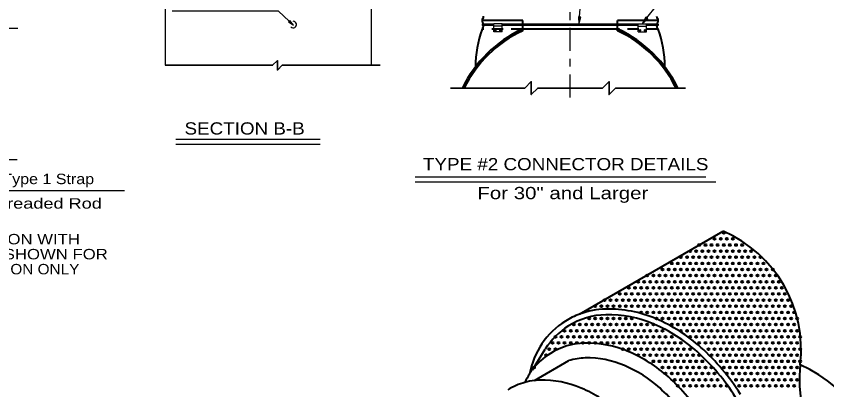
# Model space of a CAD drawing. Extents: x 832.1 to 867.4, y 728.3 to 750.3.
# Drawn here: x 849.77 to 860.12, y 737.11 to 741.88 of the extents above; entities that cross this region are included whole.
import ezdxf
from ezdxf.enums import TextEntityAlignment as Align

# ---------------------------------------------------------------- set-up
doc = ezdxf.new("R2010")
doc.units = 0
doc.header["$LTSCALE"] = 0.049
doc.header["$PDMODE"] = 32
doc.header["$PDSIZE"] = 0.0245
doc.linetypes.add('LONG_DASH_SHORT_DASH', pattern=[9.9, 6, -1.2, 1.5, -1.2])
doc.linetypes.add('MEDIUM_DASHED', pattern=[4.5, 3, -1.5])
for name, color, linetype, lineweight in [('1', 7, 'Continuous', 40), ('2', 7, 'Continuous', 25), ('3', 7, 'Continuous', 40), ('4', 7, 'MEDIUM_DASHED', 13), ('5', 7, 'LONG_DASH_SHORT_DASH', 13), ('6', 7, 'Continuous', 25), ('8', 7, 'Continuous', 25)]:
    doc.layers.add(name, color=color, linetype=linetype, lineweight=lineweight)

msp = doc.modelspace()

# ---------------------------------------------------------------- hatches: boundary and pattern name
at = {"layer": '6'}
for points in [[(853.26458, 741.82458), (853.24775, 741.80608), (853.3115, 741.76467), (853.3115, 741.76467)], [(856.97942, 741.86708), (856.94825, 741.86992), (856.95517, 741.77517), (856.95517, 741.77517)], [(857.83458, 741.84508), (857.81008, 741.8645), (857.76408, 741.78133), (857.76408, 741.78133)]]:
    msp.add_hatch(color=256, dxfattribs=at).paths.add_polyline_path(points)

# ---------------------------------------------------------------- linework, layer by layer
at = {"layer": '1', "lineweight": 25}
for p, q in [((848.57958, 741.72425), (849.79042, 741.72425)), ((848.57958, 740.04983), (849.78483, 740.04983))]:
    msp.add_line(p, q, dxfattribs=at)
at = {"layer": '1'}
for p in [(858.80342, 739.11458), (858.68625, 739.0365), (858.76433, 739.0365), (858.8425, 739.0365), (858.92058, 739.0365), (858.37375, 738.88025), (858.45183, 738.88025), (858.49092, 738.95833), (858.53, 738.88025), (858.56908, 738.95833), (858.60808, 738.88025), (858.64717, 738.95833), (858.68625, 738.88025), (858.72533, 738.95833), (858.76433, 738.88025), (858.80342, 738.95833), (858.8425, 738.88025), (858.88158, 738.95833), (858.92058, 738.88025), (858.95967, 738.95833), (858.99875, 738.88025), (859.03783, 738.95833), (859.07683, 738.88025), (859.155, 738.88025), (858.25658, 738.80208), (858.33467, 738.80208), (858.41283, 738.80208), (858.49092, 738.80208), (858.56908, 738.80208), (858.64717, 738.80208), (858.72533, 738.80208), (858.80342, 738.80208), (858.88158, 738.80208), (858.95967, 738.80208), (859.03783, 738.80208), (859.11592, 738.80208), (859.19408, 738.80208), (859.27217, 738.80208), (858.13933, 738.724), (858.2175, 738.724), (858.29558, 738.724), (858.37375, 738.724), (858.45183, 738.724), (858.53, 738.724), (858.60808, 738.724), (858.68625, 738.724), (858.76433, 738.724), (858.8425, 738.724), (858.92058, 738.724), (858.99875, 738.724), (859.07683, 738.724), (859.155, 738.724), (859.23308, 738.724), (859.31125, 738.724), (857.82683, 738.56775), (857.905, 738.56775), (857.98308, 738.56775), (858.02217, 738.64583), (858.06125, 738.56775), (858.10033, 738.64583), (858.13933, 738.56775), (858.17842, 738.64583), (858.2175, 738.56775), (858.25658, 738.64583), (858.29558, 738.56775), (858.33467, 738.64583), (858.37375, 738.56775), (858.41283, 738.64583), (858.45183, 738.56775), (858.49092, 738.64583), (858.53, 738.56775), (858.56908, 738.64583), (858.60808, 738.56775), (858.64717, 738.64583), (858.68625, 738.56775), (858.72533, 738.64583), (858.76433, 738.56775), (858.80342, 738.64583), (858.8425, 738.56775), (858.88158, 738.64583), (858.92058, 738.56775), (858.95967, 738.64583), (858.99875, 738.56775), (859.03783, 738.64583), (859.07683, 738.56775), (859.11592, 738.64583), (859.155, 738.56775), (859.19408, 738.64583), (859.23308, 738.56775), (859.27217, 738.64583), (859.31125, 738.56775), (859.35033, 738.64583), (859.38933, 738.56775), (859.42842, 738.64583), (859.4675, 738.56775), (857.70967, 738.48958), (857.78783, 738.48958), (857.86592, 738.48958), (857.94408, 738.48958), (858.02217, 738.48958), (858.10033, 738.48958), (858.17842, 738.48958), (858.25658, 738.48958), (858.33467, 738.48958), (858.41283, 738.48958), (858.49092, 738.48958), (858.56908, 738.48958), (858.64717, 738.48958), (858.72533, 738.48958), (858.80342, 738.48958), (858.88158, 738.48958), (858.95967, 738.48958), (859.03783, 738.48958), (859.11592, 738.48958), (859.19408, 738.48958), (859.27217, 738.48958), (859.35033, 738.48958), (859.42842, 738.48958), (859.50658, 738.48958), (857.5925, 738.4115), (857.67058, 738.4115), (857.74875, 738.4115), (857.82683, 738.4115), (857.905, 738.4115), (857.98308, 738.4115), (858.06125, 738.4115), (858.13933, 738.4115), (858.2175, 738.4115), (858.29558, 738.4115), (858.37375, 738.4115), (858.45183, 738.4115), (858.53, 738.4115), (858.60808, 738.4115), (858.68625, 738.4115), (858.76433, 738.4115), (858.8425, 738.4115), (858.92058, 738.4115), (858.99875, 738.4115), (859.07683, 738.4115), (859.155, 738.4115), (859.23308, 738.4115), (859.31125, 738.4115), (859.38933, 738.4115), (859.4675, 738.4115), (859.54558, 738.4115), (857.28, 738.25525), (857.35808, 738.25525), (857.43625, 738.25525), (857.47533, 738.33333), (857.51433, 738.25525), (857.55342, 738.33333), (857.5925, 738.25525), (857.63158, 738.33333), (857.67058, 738.25525), (857.70967, 738.33333), (857.74875, 738.25525), (857.78783, 738.33333), (857.82683, 738.25525), (857.86592, 738.33333), (857.905, 738.25525), (857.94408, 738.33333), (857.98308, 738.25525), (858.02217, 738.33333), (858.06125, 738.25525), (858.10033, 738.33333), (858.13933, 738.25525), (858.17842, 738.33333), (858.2175, 738.25525), (858.25658, 738.33333), (858.29558, 738.25525), (858.33467, 738.33333), (858.37375, 738.25525), (858.41283, 738.33333), (858.45183, 738.25525), (858.49092, 738.33333), (858.53, 738.25525), (858.56908, 738.33333), (858.60808, 738.25525), (858.64717, 738.33333), (858.68625, 738.25525), (858.72533, 738.33333), (858.76433, 738.25525), (858.80342, 738.33333), (858.8425, 738.25525), (858.88158, 738.33333), (858.92058, 738.25525), (858.95967, 738.33333), (858.99875, 738.25525), (859.03783, 738.33333), (859.07683, 738.25525), (859.11592, 738.33333), (859.155, 738.25525), (859.19408, 738.33333), (859.23308, 738.25525), (859.27217, 738.33333), (859.31125, 738.25525), (859.35033, 738.33333), (859.38933, 738.25525), (859.42842, 738.33333), (859.4675, 738.25525), (859.50658, 738.33333), (859.54558, 738.25525), (859.58467, 738.33333), (859.62375, 738.25525), (857.16283, 738.17708), (857.24092, 738.17708), (857.31908, 738.17708), (857.39717, 738.17708), (857.47533, 738.17708), (857.55342, 738.17708), (857.63158, 738.17708), (857.70967, 738.17708), (857.78783, 738.17708), (857.86592, 738.17708), (857.94408, 738.17708), (858.02217, 738.17708), (858.10033, 738.17708), (858.17842, 738.17708), (858.25658, 738.17708), (858.33467, 738.17708), (858.41283, 738.17708), (858.49092, 738.17708), (858.56908, 738.17708), (858.64717, 738.17708), (858.72533, 738.17708), (858.80342, 738.17708), (858.88158, 738.17708), (858.95967, 738.17708), (859.03783, 738.17708), (859.11592, 738.17708), (859.19408, 738.17708), (859.27217, 738.17708), (859.35033, 738.17708), (859.42842, 738.17708), (859.50658, 738.17708), (859.58467, 738.17708), (859.66283, 738.17708), (857.74875, 738.099), (857.82683, 738.099), (857.905, 738.099), (857.98308, 738.099), (858.06125, 738.099), (858.13933, 738.099), (858.2175, 738.099), (858.29558, 738.099), (858.37375, 738.099), (858.45183, 738.099), (858.53, 738.099), (858.60808, 738.099), (858.68625, 738.099), (858.76433, 738.099), (858.8425, 738.099), (858.92058, 738.099), (858.99875, 738.099), (859.07683, 738.099), (859.155, 738.099), (859.23308, 738.099), (859.31125, 738.099), (859.38933, 738.099), (859.4675, 738.099), (859.54558, 738.099), (859.62375, 738.099), (859.70183, 738.099), (856.88933, 737.94275), (856.9675, 737.94275), (857.04558, 737.94275), (857.08467, 738.02083), (857.12375, 737.94275), (857.16283, 738.02083), (857.20183, 737.94275), (857.24092, 738.02083), (857.28, 737.94275), (857.31908, 738.02083), (857.35808, 737.94275), (857.39717, 738.02083), (857.43625, 737.94275), (857.47533, 738.02083), (857.51433, 737.94275), (857.55342, 738.02083), (857.5925, 737.94275), (857.63158, 738.02083), (857.67058, 737.94275), (857.74875, 737.94275), (857.82683, 737.94275), (857.905, 737.94275), (857.94408, 738.02083), (858.02217, 738.02083), (858.10033, 738.02083), (858.13933, 737.94275), (858.17842, 738.02083), (858.2175, 737.94275), (858.25658, 738.02083), (858.29558, 737.94275), (858.33467, 738.02083), (858.37375, 737.94275), (858.41283, 738.02083), (858.45183, 737.94275), (858.49092, 738.02083), (858.53, 737.94275), (858.56908, 738.02083), (858.60808, 737.94275), (858.64717, 738.02083), (858.68625, 737.94275), (858.72533, 738.02083), (858.76433, 737.94275), (858.80342, 738.02083), (858.8425, 737.94275), (858.88158, 738.02083), (858.92058, 737.94275), (858.95967, 738.02083), (858.99875, 737.94275), (859.03783, 738.02083), (859.07683, 737.94275), (859.11592, 738.02083), (859.155, 737.94275), (859.19408, 738.02083), (859.23308, 737.94275), (859.27217, 738.02083), (859.31125, 737.94275), (859.35033, 738.02083), (859.38933, 737.94275), (859.42842, 738.02083), (859.4675, 737.94275), (859.50658, 738.02083), (859.54558, 737.94275), (859.58467, 738.02083), (859.62375, 737.94275), (859.66283, 738.02083), (859.70183, 737.94275), (859.74092, 738.02083), (856.77217, 737.86458), (856.85033, 737.86458), (856.92842, 737.86458), (857.00658, 737.86458), (857.08467, 737.86458), (857.16283, 737.86458), (857.24092, 737.86458), (857.31908, 737.86458), (857.39717, 737.86458), (857.47533, 737.86458), (857.55342, 737.86458), (857.63158, 737.86458), (857.70967, 737.86458), (857.78783, 737.86458), (857.86592, 737.86458), (857.94408, 737.86458), (858.02217, 737.86458), (858.25658, 737.86458), (858.33467, 737.86458), (858.41283, 737.86458), (858.49092, 737.86458), (858.56908, 737.86458), (858.64717, 737.86458), (858.72533, 737.86458), (858.80342, 737.86458), (858.88158, 737.86458), (858.95967, 737.86458), (859.03783, 737.86458), (859.11592, 737.86458), (859.19408, 737.86458), (859.27217, 737.86458), (859.35033, 737.86458), (859.42842, 737.86458), (859.50658, 737.86458), (859.58467, 737.86458), (859.66283, 737.86458), (859.74092, 737.86458), (856.655, 737.7865), (856.73308, 737.7865), (856.81125, 737.7865), (856.88933, 737.7865), (856.9675, 737.7865), (857.04558, 737.7865), (857.12375, 737.7865), (857.20183, 737.7865), (857.28, 737.7865), (857.35808, 737.7865), (857.43625, 737.7865), (857.51433, 737.7865), (857.5925, 737.7865), (857.67058, 737.7865), (857.74875, 737.7865), (857.82683, 737.7865), (857.905, 737.7865), (857.98308, 737.7865), (858.06125, 737.7865), (858.13933, 737.7865), (858.37375, 737.7865), (858.45183, 737.7865), (858.53, 737.7865), (858.60808, 737.7865), (858.68625, 737.7865), (858.76433, 737.7865), (858.8425, 737.7865), (858.92058, 737.7865), (858.99875, 737.7865), (859.07683, 737.7865), (859.155, 737.7865), (859.23308, 737.7865), (859.31125, 737.7865), (859.38933, 737.7865), (859.4675, 737.7865), (859.54558, 737.7865), (859.62375, 737.7865), (859.70183, 737.7865), (859.78, 737.7865), (856.57683, 737.63025), (856.61592, 737.70833), (856.655, 737.63025), (856.69408, 737.70833), (856.77217, 737.70833), (856.85033, 737.70833), (856.92842, 737.70833), (857.00658, 737.70833), (857.08467, 737.70833), (857.16283, 737.70833), (857.24092, 737.70833), (857.31908, 737.70833), (857.39717, 737.70833), (857.47533, 737.70833), (857.51433, 737.63025), (857.55342, 737.70833), (857.5925, 737.63025), (857.63158, 737.70833), (857.67058, 737.63025), (857.70967, 737.70833), (857.74875, 737.63025), (857.78783, 737.70833), (857.82683, 737.63025), (857.86592, 737.70833), (857.905, 737.63025), (857.94408, 737.70833), (857.98308, 737.63025), (858.02217, 737.70833), (858.06125, 737.63025), (858.10033, 737.70833), (858.13933, 737.63025), (858.17842, 737.70833), (858.2175, 737.63025), (858.25658, 737.70833), (858.29558, 737.63025), (858.37375, 737.63025), (858.49092, 737.70833), (858.56908, 737.70833), (858.60808, 737.63025), (858.64717, 737.70833), (858.68625, 737.63025), (858.72533, 737.70833), (858.76433, 737.63025), (858.80342, 737.70833), (858.8425, 737.63025), (858.88158, 737.70833), (858.92058, 737.63025), (858.95967, 737.70833), (858.99875, 737.63025), (859.03783, 737.70833), (859.07683, 737.63025), (859.11592, 737.70833), (859.155, 737.63025), (859.19408, 737.70833), (859.23308, 737.63025), (859.27217, 737.70833), (859.31125, 737.63025), (859.35033, 737.70833), (859.38933, 737.63025), (859.42842, 737.70833), (859.4675, 737.63025), (859.50658, 737.70833), (859.54558, 737.63025), (859.58467, 737.70833), (859.62375, 737.63025), (859.66283, 737.70833), (859.70183, 737.63025), (859.74092, 737.70833), (859.78, 737.63025), (856.53783, 737.55208), (857.70967, 737.55208), (857.78783, 737.55208), (857.86592, 737.55208), (857.94408, 737.55208), (858.02217, 737.55208), (858.10033, 737.55208), (858.17842, 737.55208), (858.25658, 737.55208), (858.33467, 737.55208), (858.41283, 737.55208), (858.49092, 737.55208), (858.64717, 737.55208), (858.72533, 737.55208), (858.80342, 737.55208), (858.88158, 737.55208), (858.95967, 737.55208), (859.03783, 737.55208), (859.11592, 737.55208), (859.19408, 737.55208), (859.27217, 737.55208), (859.35033, 737.55208), (859.42842, 737.55208), (859.50658, 737.55208), (859.58467, 737.55208), (859.66283, 737.55208), (859.74092, 737.55208), (857.905, 737.474), (857.98308, 737.474), (858.06125, 737.474), (858.13933, 737.474), (858.2175, 737.474), (858.29558, 737.474), (858.37375, 737.474), (858.45183, 737.474), (858.53, 737.474), (858.76433, 737.474), (858.8425, 737.474), (858.92058, 737.474), (858.99875, 737.474), (859.07683, 737.474), (859.155, 737.474), (859.23308, 737.474), (859.31125, 737.474), (859.38933, 737.474), (859.4675, 737.474), (859.54558, 737.474), (859.62375, 737.474), (859.70183, 737.474), (859.78, 737.474), (856.38158, 737.39583), (858.02217, 737.39583), (858.06125, 737.31775), (858.10033, 737.39583), (858.13933, 737.31775), (858.17842, 737.39583), (858.2175, 737.31775), (858.25658, 737.39583), (858.29558, 737.31775), (858.33467, 737.39583), (858.37375, 737.31775), (858.41283, 737.39583), (858.45183, 737.31775), (858.49092, 737.39583), (858.53, 737.31775), (858.56908, 737.39583), (858.60808, 737.31775), (858.64717, 737.39583), (858.68625, 737.31775), (858.80342, 737.39583), (858.8425, 737.31775), (858.88158, 737.39583), (858.92058, 737.31775), (858.95967, 737.39583), (858.99875, 737.31775), (859.03783, 737.39583), (859.07683, 737.31775), (859.11592, 737.39583), (859.155, 737.31775), (859.19408, 737.39583), (859.23308, 737.31775), (859.27217, 737.39583), (859.31125, 737.31775), (859.35033, 737.39583), (859.38933, 737.31775), (859.42842, 737.39583), (859.4675, 737.31775), (859.50658, 737.39583), (859.54558, 737.31775), (859.58467, 737.39583), (859.62375, 737.31775), (859.66283, 737.39583), (859.70183, 737.31775), (859.74092, 737.39583), (858.17842, 737.23958), (858.25658, 737.23958), (858.33467, 737.23958), (858.41283, 737.23958), (858.49092, 737.23958), (858.56908, 737.23958), (858.64717, 737.23958), (858.72533, 737.23958), (858.95967, 737.23958), (859.03783, 737.23958), (859.11592, 737.23958), (859.19408, 737.23958), (859.27217, 737.23958), (859.35033, 737.23958), (859.42842, 737.23958), (859.50658, 737.23958), (859.58467, 737.23958), (859.66283, 737.23958), (859.74092, 737.23958), (858.2175, 737.1615), (858.29558, 737.1615), (858.37375, 737.1615), (858.45183, 737.1615), (858.53, 737.1615), (858.60808, 737.1615), (858.68625, 737.1615), (858.76433, 737.1615), (858.8425, 737.1615), (858.99875, 737.1615), (859.07683, 737.1615), (859.155, 737.1615), (859.23308, 737.1615), (859.31125, 737.1615), (859.38933, 737.1615), (859.4675, 737.1615), (859.54558, 737.1615), (859.62375, 737.1615), (859.70183, 737.1615)]:
    msp.add_point(p, dxfattribs=at)
at = {"layer": '2'}
for p, q in [((855.71758, 741.77517), (855.71758, 741.75692)), ((855.86858, 741.77517), (855.71758, 741.77517)), ((857.71175, 741.77517), (855.97342, 741.77517)), ((857.96758, 741.77517), (857.8165, 741.77517)), ((857.96758, 741.77517), (857.96758, 741.75692)), ((855.86858, 741.75692), (855.71758, 741.75692)), ((857.71175, 741.75692), (855.97342, 741.75692)), ((857.96758, 741.75692), (857.8165, 741.75692))]:
    msp.add_line(p, q, dxfattribs=at)
for centre in [(855.88631, 741.69695), (855.95233, 741.69695), (857.73279, 741.69695), (857.79881, 741.69695)]:
    msp.add_circle(centre, 0.00885, dxfattribs=at)
at = {"layer": '3', "lineweight": 25}
for p, q in [((851.67517, 742.542), (851.67517, 741.25075)), ((854.303, 742.542), (854.303, 741.25075))]:
    msp.add_line(p, q, dxfattribs=at)
at = {"layer": '3'}
for p, q in [((856.23683, 741.82158), (855.71758, 741.82158)), ((856.23683, 741.69158), (856.23683, 741.82158)), ((857.44833, 741.69158), (857.44833, 741.82158)), ((857.96758, 741.82158), (857.44833, 741.82158)), ((857.44833, 741.7105), (856.23683, 741.7105)), ((856.96225, 738.07583), (858.79492, 739.13392)), ((856.36042, 737.36425), (856.52483, 737.63042)), ((856.38692, 737.22867), (856.828, 737.48333))]:
    msp.add_line(p, q, dxfattribs=at)
for centre, radius, start, end in [((855.69614, 741.87713), 0.04224, 318.88791, 0), ((857.98897, 741.87713), 0.04224, 180, 221.11209), ((855.75964, 741.82158), 0.04208, 180, 218.7672), ((855.7598, 741.82158), 0.04224, 138.88791, 180), ((855.68535, 741.76191), 0.0532, 14.39254, 38.7672), ((857.99977, 741.76191), 0.0532, 141.2328, 165.60746), ((857.92531, 741.82158), 0.04224, 0, 41.11209), ((857.92547, 741.82158), 0.04208, 321.2328, 0), ((856.90345, 740.26512), 1.5954, 115.04879, 154.16094), ((856.90345, 740.26512), 1.57456, 115.04879, 153.79325), ((857.06864, 741.22852), 1.43447, 160.36819, 179.87382), ((855.64754, 741.77157), 0.09293, 318.88793, 339.44398), ((855.67536, 741.76114), 0.06322, 339.44403, 356.16256), ((856.78167, 740.26512), 1.57456, 26.20675, 64.95121), ((856.78167, 740.26512), 1.5954, 25.83906, 64.95121), ((858.00975, 741.76114), 0.06322, 183.83744, 200.55597), ((858.03757, 741.77157), 0.09293, 200.55608, 221.11213), ((856.61647, 741.22852), 1.43447, 0.12618, 19.63181), ((858.14561, 737.62199), 1.64545, 353.24204, 66.75796), ((857.31896, 737.12916), 1.01162, 110.6457, 122.03154), ((857.31897, 737.12916), 0.93908, 91.28066, 122.03152), ((857.31897, 737.12916), 1.01162, 91.28064, 110.64578), ((857.33101, 736.59046), 1.55046, 66.87748, 91.28061), ((857.33101, 736.59046), 1.47791, 66.87748, 91.28061), ((857.31896, 737.12916), 1.01162, 122.03145, 169.5757), ((857.12247, 736.10208), 2.00895, 48.11794, 66.87742), ((857.12247, 736.10208), 2.0815, 48.11793, 66.87742), ((857.31897, 737.12916), 0.93908, 122.03153, 147.73745), ((857.04704, 736.84532), 0.86064, 91.28066, 122.03152), ((857.05808, 736.35162), 1.35447, 66.87748, 91.28062), ((856.64403, 735.56852), 2.79815, 32.03148, 48.11796), ((857.04704, 736.84532), 0.86065, 122.03156, 142.92017), ((856.86695, 735.90403), 1.84116, 48.11793, 66.87742), ((856.64403, 735.56852), 2.7256, 32.03148, 48.11795), ((857.0532, 736.75189), 0.7653, 91.28073, 107.11473), ((857.06302, 736.31289), 1.20441, 66.87748, 91.28061), ((861.41365, 737.23473), 1.64545, 173.24204, 246.75796), ((859.13031, 735.91644), 1.64545, 353.24204, 66.75796), ((856.89307, 735.91489), 1.63718, 48.11794, 66.87742), ((857.04703, 736.84533), 0.86064, 147.1478, 155.25337), ((856.47584, 736.42886), 0.80473, 96.34262, 105.15701), ((856.47584, 736.42886), 0.80473, 91.28072, 96.34255), ((856.48616, 735.96725), 1.26646, 66.87748, 91.28062), ((856.42848, 735.41503), 2.49796, 32.03148, 48.11795), ((856.47584, 736.42887), 0.80472, 105.15704, 122.03149), ((856.30745, 735.54874), 1.72152, 48.11793, 66.87742), ((856.50317, 735.48007), 2.22121, 32.03148, 48.11795)]:
    msp.add_arc(centre, radius, start, end, dxfattribs=at)
at = {"layer": '3', "lineweight": 25}
msp.add_arc((857.04702, 736.84533), 0.86062, 142.92016, 147.14788, dxfattribs=at)
at = {"layer": '4', "lineweight": 40}
for p, q in [((856.23683, 741.7105), (855.71758, 741.7105)), ((857.96758, 741.7105), (857.44833, 741.7105))]:
    msp.add_line(p, q, dxfattribs=at)
at = {"layer": '5', "lineweight": 25}
msp.add_line((856.84258, 740.84083), (856.84258, 742.97817), dxfattribs=at)
at = {"layer": '6'}
for p, q in [((855.86858, 741.67758), (855.86858, 741.78133)), ((855.97342, 741.78133), (855.86858, 741.78133)), ((855.97342, 741.67758), (855.97342, 741.78133)), ((857.71175, 741.67758), (857.71175, 741.78133)), ((857.71175, 741.78133), (857.8165, 741.78133)), ((857.8165, 741.67758), (857.8165, 741.78133)), ((855.97342, 741.75067), (855.86858, 741.75067)), ((855.97342, 741.67758), (855.86858, 741.67758)), ((857.71175, 741.75067), (857.8165, 741.75067)), ((857.71175, 741.67758), (857.8165, 741.67758)), ((851.81142, 740.30883), (853.65092, 740.30883)), ((851.81142, 740.24633), (853.65092, 740.24633)), ((854.86517, 739.82825), (858.57633, 739.82825)), ((854.86517, 739.76575), (858.70133, 739.76575))]:
    msp.add_line(p, q, dxfattribs=at)
for points in [[(856.96383, 741.8685), (857.12092, 743.8525), (859.57958, 743.8525)], [(857.82233, 741.85483), (858.06833, 742.16508), (858.909, 742.16508)], [(853.25617, 741.81533), (853.11875, 741.94108), (851.76092, 741.94108)], [(847.64075, 740.02833), (848.00958, 739.65392), (851.15325, 739.65392)]]:
    msp.add_lwpolyline(points, dxfattribs=at)
for points in [[(853.26458, 741.82458), (853.24775, 741.80608), (853.3115, 741.76467), (853.3115, 741.76467)], [(856.97942, 741.86708), (856.94825, 741.86992), (856.95517, 741.77517), (856.95517, 741.77517)], [(857.83458, 741.84508), (857.81008, 741.8645), (857.76408, 741.78133), (857.76408, 741.78133)]]:
    msp.add_lwpolyline(points, close=True, dxfattribs=at)
at = {"layer": '6', "lineweight": 35}
for points in [[(851.67517, 741.25075), (853.04542, 741.25075), (853.10542, 741.31075), (853.10542, 741.19075), (853.16542, 741.25075), (854.41558, 741.25075)], [(855.31717, 740.9605), (856.26258, 740.9605), (856.34592, 741.04383), (856.34592, 740.87717), (856.42925, 740.9605), (857.25583, 740.9605)], [(857.25583, 740.9605), (857.33917, 741.04383), (857.33917, 740.87717), (857.4225, 740.9605), (858.31483, 740.9605)]]:
    msp.add_lwpolyline(points, dxfattribs=at)
at = {"layer": '6'}
msp.add_arc((853.30744, 741.77016), 0.04191, 223.51646, 90, dxfattribs=at)

# ---------------------------------------------------------------- texts
at = {"layer": '1'}
for s, height, width, p in [('SECTION B-B', 0.1562, 1.15, (852.68758, 740.36725)), ('or Type 2 Threaded Rod', 0.133, 1.3, (849.60487, 739.42267))]:
    msp.add_text(s, height=height, dxfattribs=dict(at, width=width)).set_placement(p, align=Align.CENTER)
at = {"layer": '1', "width": 1.15}
msp.add_text('Attaches with Type 1 Strap', height=0.133, dxfattribs=at).set_placement((848.32225, 739.73483))
at = {"layer": '3'}
for s, height, width, p in [('TYPE #2 CONNECTOR DETAILS', 0.1562, 1.15, (856.78575, 739.91158)), ('END SECTION WITH ', 0.133, 1.2, (849.58312, 738.96642)), ('SAFETY BAR SHOWN FOR', 0.133, 1.2, (849.58308, 738.77508)), ('ILLUSTRATION ONLY', 0.133, 1.1, (849.58308, 738.58375))]:
    msp.add_text(s, height=height, dxfattribs=dict(at, width=width)).set_placement(p, align=Align.CENTER)
at = {"layer": '8', "width": 1.25}
msp.add_text('For 30" and Larger ', height=0.1562, dxfattribs=at).set_placement((856.78579, 739.54283), align=Align.CENTER)

doc.saveas('drawing.dxf')
